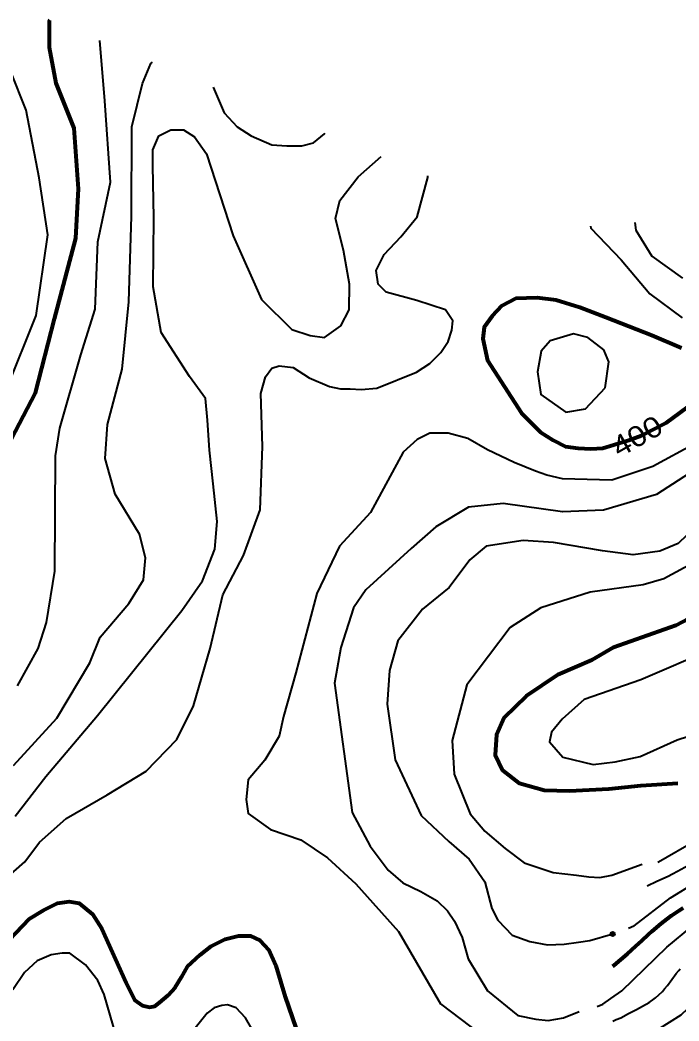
# Model space of a CAD drawing. Header units: metres. Extents: x 552626 to 559174, y 1843804 to 1852371.
# Drawn here: x 556217 to 556762, y 1850657 to 1851485 of the extents above; entities that cross this region are included whole.
import ezdxf
from ezdxf.enums import TextEntityAlignment as Align

# ---------------------------------------------------------------- set-up
doc = ezdxf.new("R2010")
doc.units = ezdxf.units.M
doc.header["$LTSCALE"] = 6.8
doc.header["$PDMODE"] = 32
doc.header["$PDSIZE"] = 3.4
doc.layers.add('1', color=7, linetype='Continuous', lineweight=25)
doc.layers.add('2', color=7, linetype='Continuous', lineweight=53)
doc.layers.add('4', color=7, linetype='Continuous')

msp = doc.modelspace()

# ---------------------------------------------------------------- linework, layer by layer
at = {"layer": '1'}
for points in [[(556238.73, 1850986.52), (556245.76, 1851029.16), (556246.36, 1851124.38), (556249.88, 1851147.34), (556267.18, 1851207.98), (556279.25, 1851245.66), (556281.29, 1851301.47), (556291.75, 1851350.66), (556287.1, 1851418), (556283.02, 1851467.8)], [(556211.52, 1850868.34), (556247.28, 1850907.52), (556274.62, 1850953.32), (556283.21, 1850974.61), (556307.06, 1851002.37), (556319.02, 1851021.99), (556320.83, 1851040.04), (556315.88, 1851059.77), (556295.79, 1851092.74), (556287.52, 1851122.34), (556289.39, 1851150.24), (556301.52, 1851196.13), (556306.94, 1851251.92), (556309.08, 1851322.5), (556309.54, 1851396.38), (556318.22, 1851432.44), (556325.09, 1851448.81), (556326.63, 1851449.86)], [(556205.64, 1851179.24), (556230.21, 1851240.49), (556239.93, 1851307.26), (556232.79, 1851354.27), (556221.98, 1851410.33), (556209.16, 1851442.92)], [(556376.71, 1851429.26), (556385.99, 1851407.97), (556396.67, 1851396.46), (556408.18, 1851389.06), (556425.43, 1851381.66), (556437.76, 1851380.84), (556450.09, 1851380.84), (556459.95, 1851383.3), (556468.99, 1851390.7), (556469.39, 1851391.13)], [(556212.81, 1850826.56), (556238.39, 1850859.23), (556280.98, 1850909.86), (556350.86, 1850996.43), (556367.93, 1851020.95), (556378.24, 1851047.16), (556380.07, 1851070.13), (556376.89, 1851101.34), (556373.68, 1851129.27), (556372.14, 1851153.91), (556370.57, 1851171.98), (556357.15, 1851190.12), (556333.7, 1851226.39), (556327.18, 1851264.19), (556327.54, 1851321.65), (556326.81, 1851364.39), (556326.81, 1851377.55), (556331.74, 1851389.06), (556341.61, 1851393.99), (556352.29, 1851393.99), (556361.33, 1851388.24), (556371.19, 1851374.26), (556393.4, 1851306.46), (556416.74, 1851253.78), (556441.95, 1851228.99), (556457.14, 1851223.97), (556468.97, 1851222.25), (556482.56, 1851232.02), (556489.41, 1851245.11), (556489.54, 1851266.45), (556484.64, 1851294.39), (556478.04, 1851320.7), (556481.52, 1851335.46), (556496.86, 1851355.06), (556515.97, 1851371.97)], [(556200.62, 1850770.84), (556221.03, 1850788.78), (556232.97, 1850805.12), (556255.08, 1850824.68), (556289.03, 1850844.17), (556321.28, 1850863.67), (556346.81, 1850889.77), (556360.51, 1850917.6), (556374.34, 1850965.12), (556384.77, 1851009.38), (556401.88, 1851042.11), (556415.65, 1851079.79), (556417.6, 1851132.13), (556416.29, 1851175.95), (556420.21, 1851189.69), (556425.44, 1851196.88), (556431.32, 1851198.84), (556443.08, 1851197.54), (556456.15, 1851189.03), (556473.14, 1851181.84), (556482.29, 1851179.88), (556490.13, 1851179.88), (556499.28, 1851179.22), (556512.35, 1851180.53), (556545.02, 1851193.61), (556556.13, 1851200.81), (556565.28, 1851209.96), (556571.16, 1851219.12), (556574.43, 1851228.28), (556575.08, 1851236.12), (556569.2, 1851245.28), (556545.26, 1851253), (556519.94, 1851259.72), (556513.22, 1851266.33), (556511.6, 1851277.84), (556518.45, 1851290.93), (556532.07, 1851305.62), (556545.7, 1851321.95), (556554.36, 1851354.73), (556554.57, 1851356.09)], [(556688.98, 1851314.39), (556689.39, 1851312.84), (556714.59, 1851286.41), (556738.09, 1851258.35), (556765.02, 1851238.48)], [(556725.84, 1851317.34), (556726.58, 1851310.93), (556739.97, 1851289.5), (556765.22, 1851271.29)], [(556776.21, 1851134.98), (556740.57, 1851115.5), (556706.68, 1851104.22), (556665.92, 1851105.31), (556652.85, 1851108.58), (556643.7, 1851111.85), (556626.06, 1851119.04), (556603.84, 1851129.51), (556587.5, 1851138.66), (556571.17, 1851143.24), (556556.14, 1851143.24), (556545.68, 1851138.01), (556533.92, 1851127.54), (556506.96, 1851077.57), (556481.42, 1851049.82), (556462.57, 1851010.54), (556445.24, 1850944.98), (556434.87, 1850908.92), (556431.39, 1850892.53)], [(556811.73, 1851136.37), (556743.81, 1851092.47), (556699.76, 1851079.61), (556665.92, 1851078.18), (556616.93, 1851085.06), (556588.16, 1851081.95), (556561, 1851065.71), (556540.59, 1851047.78), (556503.17, 1851013.54), (556492.93, 1850998.82), (556482.58, 1850966.05), (556477.32, 1850936.54), (556491.9, 1850829.58), (556506.75, 1850801.8), (556521.6, 1850781.76), (556533.87, 1850771.42), (556548.72, 1850764.31), (556562.28, 1850756.56), (556570.67, 1850748.16), (556576.49, 1850739.76), (556582.94, 1850726.19), (556587.85, 1850708.4), (556603.85, 1850682.1), (556629.03, 1850661.7), (556643.84, 1850658.65), (556654.13, 1850657.51), (556666.7, 1850659.8), (556679.84, 1850664.94)], [(556942.66, 1851116.08), (556879.53, 1851061.22), (556827.44, 1851002.23), (556791.12, 1850965.19), (556730.67, 1850939.32), (556683.82, 1850922.84), (556665.54, 1850906.83), (556656.96, 1850895.96), (556655.25, 1850887.96), (556666.11, 1850875.37), (556691.25, 1850869.08), (556709.53, 1850871.37), (556730.1, 1850875.95), (556760.96, 1850889.67), (556778.67, 1850895.39)], [(556783.84, 1851073.26), (556761.73, 1851052.06), (556746.47, 1851045.59), (556724.48, 1851042.45), (556699.14, 1851045.89), (556658.61, 1851052.71), (556633.27, 1851054.51), (556602.81, 1851049.78), (556589.21, 1851038.37), (556572.16, 1851015.51), (556550.08, 1850997.59), (556529.62, 1850971.46), (556522.71, 1850946.89), (556520.84, 1850919), (556527.32, 1850873.01), (556549, 1850826.92), (556571.96, 1850805.67), (556588.75, 1850790.81), (556601.66, 1850772.07), (556607.48, 1850750.1), (556612.43, 1850740.59), (556624.16, 1850728.12), (556638.82, 1850722.98), (556653.48, 1850720.05), (556667.41, 1850720.78), (556679.14, 1850722.25), (556688.67, 1850723.71), (556707.46, 1850729.08)], [(556776.83, 1851037.31), (556749.68, 1851022.71), (556732.74, 1851017.89), (556688.73, 1851011.6), (556648.06, 1850998.72), (556622.59, 1850982.46), (556586.78, 1850935.08), (556574.65, 1850889.18), (556576.17, 1850861.26), (556589.49, 1850828.34), (556601.65, 1850814.07), (556618.44, 1850799.85), (556634.1, 1850787.88), (556658.1, 1850779.88), (556677.53, 1850777.59), (556687.81, 1850776.45), (556696.95, 1850775.87), (556706.67, 1850777.59), (556731.81, 1850786.74)], [(556214.72, 1850934.13), (556231.83, 1850965.22), (556238.73, 1850986.52)], [(556431.39, 1850892.53), (556419.42, 1850872.9), (556405.79, 1850856.57), (556404, 1850840.16), (556405.62, 1850828.66), (556424.14, 1850815.41), (556449.45, 1850807.04), (556471.34, 1850792.13), (556494.88, 1850770.64), (556530.15, 1850731.01), (556564.99, 1850671.23), (556590.13, 1850652.36), (556628.42, 1850634.06), (556644.41, 1850631.78), (556660.98, 1850632.92), (556668.98, 1850634.06)], [(556744.89, 1850788.44), (556745.3, 1850788.62), (556776, 1850806.5)], [(556735.97, 1850768.79), (556743.99, 1850772.63), (556753.31, 1850776.85), (556757.03, 1850778.84), (556761.04, 1850781.13), (556770.12, 1850785.97)], [(556720.62, 1850733.97), (556725.09, 1850735.75), (556725.21, 1850735.8), (556755.38, 1850758.87), (556775.95, 1850771.6), (556794.09, 1850778.28), (556805.58, 1850779.49), (556814.65, 1850779.49), (556826.74, 1850778.28), (556834, 1850775.24), (556838.8, 1850772.85), (556847.94, 1850769.09), (556849.6, 1850768.41), (556869.68, 1850765.54), (556884.19, 1850764.33), (556894.47, 1850759.48), (556902.33, 1850752.81), (556908.38, 1850737.04), (556912.62, 1850715.81), (556918.06, 1850701.86), (556927.73, 1850686.69), (556933.38, 1850682.69), (556952.55, 1850669.7), (556972.51, 1850656.36)], [(556694.58, 1850669.13), (556699.41, 1850671.02), (556705.97, 1850675.65), (556715.07, 1850682.07), (556752.36, 1850718.23), (556772.92, 1850735.21), (556795.3, 1850745.52), (556811.63, 1850748.56), (556825.54, 1850747.95), (556840.05, 1850743.7), (556860.01, 1850733.39), (556875.12, 1850720.05), (556884.91, 1850707.03), (556892.38, 1850694.21), (556899.45, 1850676.75), (556907.12, 1850662.11), (556917.04, 1850652.04)], [(556298.85, 1850636.35), (556286.58, 1850679), (556281.42, 1850690.64), (556271.08, 1850703.56), (556258.17, 1850713.25), (556251.71, 1850713.25), (556242.67, 1850711.96), (556231.05, 1850706.79), (556220.72, 1850697.1), (556211.03, 1850682.88)], [(556903.28, 1850608.67), (556893.83, 1850621.41), (556874.14, 1850659.09), (556864.75, 1850673.99), (556859.02, 1850682.39), (556848.63, 1850693.95), (556839.34, 1850699.95), (556825.97, 1850703.94), (556813.13, 1850704.77), (556801.68, 1850702.84), (556791.08, 1850696.1), (556788.99, 1850693.85), (556782.6, 1850684.26), (556774.74, 1850672.13), (556763.85, 1850661.82), (556744.5, 1850649.69), (556717.28, 1850640.59), (556680.91, 1850634.42)], [(556707.46, 1850657.1), (556710.48, 1850658.22), (556714.09, 1850659.82), (556720.49, 1850663.36), (556727.29, 1850666.68), (556732.08, 1850669.49), (556737.56, 1850672.43), (556738.71, 1850673.14), (556740.78, 1850674.6), (556742.8, 1850676.19), (556745.78, 1850678.76), (556748.64, 1850681.61), (556750.44, 1850683.66), (556752.78, 1850686.55), (556760.14, 1850696.27), (556762.15, 1850698.83), (556763.4, 1850700.29)], [(556409.91, 1850648.63), (556403.46, 1850659.62), (556395.71, 1850668.02), (556388.6, 1850670.6), (556384.08, 1850669.96), (556377.63, 1850668.02), (556371.82, 1850663.5), (556360.84, 1850649.92)]]:
    msp.add_lwpolyline(points, dxfattribs=at)
msp.add_lwpolyline([(556701.32, 1851180.55), (556704.42, 1851202.08), (556700.04, 1851212.16), (556686.79, 1851222.29), (556674.98, 1851225.24), (556655.71, 1851219.61), (556648.26, 1851211.05), (556645.2, 1851193.83), (556648.04, 1851175.14), (556668.66, 1851160.65), (556684.94, 1851163.42)], close=True, dxfattribs=at)
msp.add_point((556707.46, 1850729.08), dxfattribs=at)
at = {"layer": '2'}
for points in [[(556206.65, 1851132.29), (556229.86, 1851176.65), (556245.52, 1851237.76), (556263.14, 1851304.41), (556265.3, 1851345.2), (556261.8, 1851395.3), (556246.75, 1851432.49), (556241.2, 1851462.19), (556241.34, 1851484.45), (556241.63, 1851484.83)], [(556911.8, 1851322.35), (556925.99, 1851296.54), (556946.78, 1851261.17), (556965.75, 1851238.79), (556998.1, 1851220.04), (557022.67, 1851201.68), (557024.01, 1851191.09), (557021.8, 1851175.57), (557011.84, 1851162.93), (556980.41, 1851140.41), (556940.23, 1851129.53), (556917.21, 1851114.84), (556895.94, 1851089.59), (556882.22, 1851081.09), (556871.11, 1851075.21), (556860, 1851068.67), (556845.62, 1851056.89), (556780.82, 1850995.15), (556759.74, 1850984.15), (556708.04, 1850965.93)], [(556764.51, 1851213.56), (556739.8, 1851224.02), (556701.86, 1851238.73), (556680.3, 1851247.24), (556660.69, 1851253.12), (556645.01, 1851255.09), (556627.37, 1851254.43), (556615.6, 1851248.55), (556607.76, 1851240.04), (556601.23, 1851230.89), (556599.92, 1851221.08), (556603.84, 1851203.42), (556631.94, 1851159.6), (556647.62, 1851143.9), (556658.08, 1851137.36), (556668.53, 1851132.13), (556678.99, 1851130.82), (556689.45, 1851130.17), (556699.25, 1851130.82), (556708.4, 1851133.44), (556720.81, 1851137.36), (556731.27, 1851141.28), (556751.73, 1851151.78), (556774.85, 1851168.82)], [(556708.04, 1850965.93), (556690.1, 1850955.43), (556662.11, 1850943.42), (556635.82, 1850925.7), (556617.54, 1850907.97), (556611.25, 1850893.67), (556610.11, 1850877.09), (556616.4, 1850864.51), (556630.11, 1850853.64), (556650.68, 1850847.93), (556671.82, 1850847.35), (556704.39, 1850849.07), (556730.67, 1850851.93), (556761.53, 1850853.64)], [(556207.81, 1850724.24), (556224.59, 1850741.69), (556236.22, 1850748.8), (556247.84, 1850754.61), (556257.52, 1850755.91), (556265.92, 1850754.61), (556276.9, 1850745.57), (556284.64, 1850733.29), (556304.66, 1850688.7), (556311.77, 1850674.48), (556318.22, 1850669.96), (556324.04, 1850668.67), (556328.55, 1850669.31), (556332.43, 1850672.54), (556339.53, 1850678.36), (556345.34, 1850684.82), (556350.51, 1850693.22), (556355.67, 1850702.27), (556366.01, 1850711.96), (556375.05, 1850719.07), (556386.67, 1850724.89), (556397.64, 1850727.47), (556407.33, 1850727.47), (556415.72, 1850723.6), (556422.83, 1850715.84), (556428.64, 1850702.92), (556436.39, 1850677.07), (556460.28, 1850607.27)], [(556707.72, 1850702.49), (556708.59, 1850703.16), (556719.72, 1850712.65), (556726.64, 1850718.98), (556731.53, 1850723.31), (556737.08, 1850728.53), (556740.27, 1850731.4), (556747.49, 1850737.63), (556752.55, 1850741.66), (556756.16, 1850744.31), (556762.04, 1850748.33), (556765.85, 1850750.8)]]:
    msp.add_lwpolyline(points, dxfattribs=at)

# ---------------------------------------------------------------- texts
at = {"layer": '4', "width": 1.15}
msp.add_text('400', height=17, rotation=29.435, dxfattribs=at).set_placement((556731.84, 1851133.32), align=Align.CENTER)

doc.saveas('drawing.dxf')
